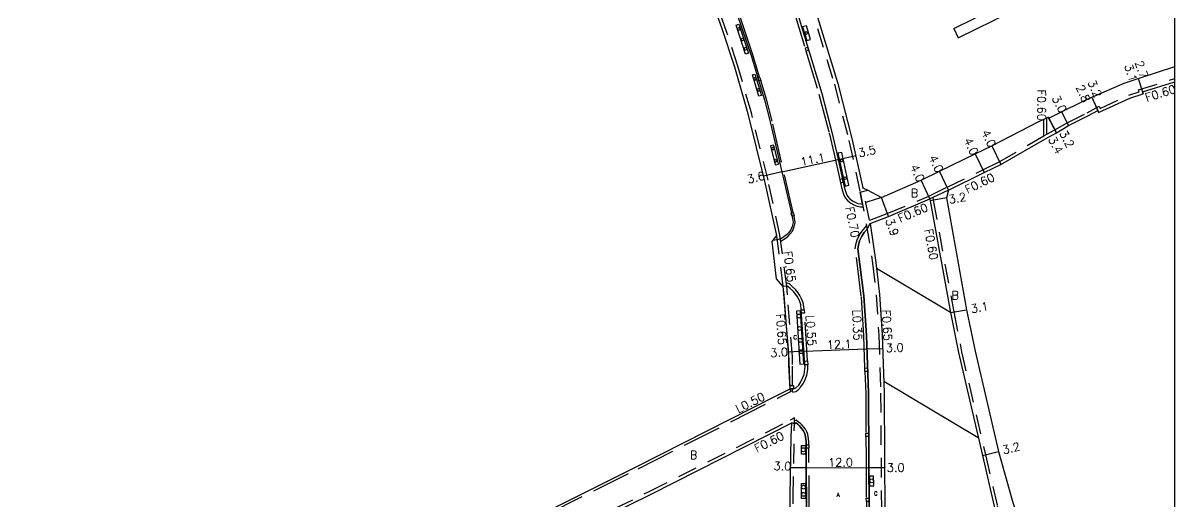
# Model space of a CAD drawing. Header units: metres. Extents: x -2400 to -1600, y -110400 to -109800.
# Drawn here: x -1821.9 to -1600, y -110243.6 to -110151.2 of the extents above; entities that cross this region are included whole.
import ezdxf

# ---------------------------------------------------------------- set-up
doc = ezdxf.new("R2010")
doc.units = ezdxf.units.M
doc.header["$LTSCALE"] = 2.5
doc.linetypes.add('22320', pattern=[2.5, 1.5, -1])
doc.linetypes.add('22330', pattern=[4, 3, -1])
doc.layers.get('0').update_dxf_attribs({"color": 150, "lineweight": 30})
for name, color, linetype in [('2101000', 175, 'Continuous'), ('2101001', 1, 'Continuous'), ('2102000', 4, 'Continuous'), ('2102001', 191, 'Continuous'), ('2213000', 3, 'Continuous'), ('2227000', 1, 'Continuous'), ('2232000', 120, '22320'), ('2233000', 120, '22330'), ('2235000', 13, 'Continuous'), ('2236100', 7, 'Continuous'), ('2238000', 3, 'Continuous'), ('2239000', 3, 'Continuous'), ('6131000', 11, 'Continuous'), ('9107000', 139, 'Continuous'), ('9201100', 215, 'Continuous'), ('9201500', 222, 'Continuous'), ('9202100', 82, 'Continuous'), ('9203500', 155, 'Continuous'), ('999', 7, 'Continuous')]:
    doc.layers.add(name, color=color, linetype=linetype)
doc.styles.add('Dm_Anotation', font='txt.shx', dxfattribs={"bigfont": 'pscdm.shx'})

# ---------------------------------------------------------------- blocks, each defined once
blk = doc.blocks.new('223900')
blk.add_lwpolyline([(-0.22, -0.37), (-0.44, -0.3), (-0.47, -0.27), (-0.48, -0.24), (-0.44, 0.01), (-0.48, 0.23), (-0.47, 0.27), (-0.45, 0.29), (-0.21, 0.38), (-0.04, 0.53), (0, 0.54), (0.03, 0.53), (0.22, 0.37), (0.44, 0.3), (0.47, 0.27), (0.48, 0.24), (0.44, -0.01), (0.48, -0.23), (0.47, -0.27), (0.45, -0.29), (0.21, -0.38), (0.04, -0.53), (0, -0.54), (-0.03, -0.53)], close=True)
blk = doc.blocks.new('223800')
at = {"color": 0}
blk.add_circle((0, 0), 0.75, dxfattribs=at)

msp = doc.modelspace()

# ---------------------------------------------------------------- linework, layer by layer
at = {"layer": '2101000'}
for points in [[(-1677.57, -110193.38), (-1676.72, -110192.18), (-1679, -110181.69), (-1682.19, -110168.73), (-1684.79, -110159.73), (-1687.27, -110152.16), (-1692.29, -110138.12), (-1695.99, -110128.33), (-1700.06, -110118.02), (-1706.1, -110102.02), (-1714.14, -110080.58), (-1720.97, -110063.07), (-1723.88, -110055.31), (-1730.7, -110037.15), (-1733.4, -110030.24)], [(-1703.2, -110057.79), (-1698.06, -110072.14), (-1691.18, -110090.52), (-1688.09, -110098.52), (-1680.09, -110119.45), (-1677.34, -110126.49), (-1670.06, -110146.08), (-1664.92, -110162.86), (-1662.15, -110173.75), (-1660.11, -110183), (-1659.14, -110183.45)], [(-1659.14, -110183.45), (-1656.5, -110184.86), (-1648.9, -110181.53), (-1645.34, -110179.81), (-1638.46, -110176.45), (-1635.27, -110174.9), (-1626.2, -110170.19), (-1625.27, -110169.76), (-1624.67, -110169.49), (-1624.41, -110169.37), (-1624.32, -110169.55), (-1621.88, -110168.35), (-1617.83, -110166.36), (-1615.99, -110165.55), (-1609.78, -110162.82), (-1607.09, -110161.93), (-1600, -110159.59)], [(-1643.64, -110183.43), (-1636.76, -110180.07), (-1633.57, -110178.52), (-1624.64, -110173.35), (-1622.83, -110172.38), (-1620.48, -110171), (-1616.67, -110169.07), (-1614.87, -110168.11), (-1614.7, -110168.48), (-1608.67, -110165.72), (-1606.11, -110164.87), (-1606.24, -110164.49), (-1600, -110162.57)], [(-1658.73, -110189.85), (-1655.19, -110188.54), (-1647.2, -110185.15)], [(-1647.2, -110185.15), (-1647.14, -110185.49), (-1643.21, -110207.04), (-1641.68, -110214.72), (-1637.09, -110234.59), (-1634.83, -110244.4), (-1633.64, -110250.99), (-1632.01, -110260.02), (-1630.88, -110266.31), (-1630.7, -110268.47), (-1629.48, -110283.21), (-1629.4, -110284.04)], [(-1643.64, -110183.43), (-1643.99, -110184.92), (-1640.16, -110206.51), (-1638.51, -110214.51), (-1633.99, -110233.81), (-1631.36, -110243.24), (-1629.24, -110250.04), (-1630.12, -110250.23), (-1628.08, -110259.25), (-1627.1, -110265.88), (-1626.91, -110268.13), (-1625.59, -110282.88)], [(-1658.73, -110189.85), (-1657.59, -110197.42), (-1656.9, -110203.57), (-1656.42, -110211.36), (-1656.04, -110222.55), (-1655.97, -110235.09), (-1655.9, -110245.32), (-1655.89, -110262.45), (-1655.62, -110283.9)], [(-1657.47, -110198.49), (-1643.22, -110206.99)], [(-1674.12, -110221.76), (-1674.35, -110217.08), (-1674.35, -110215.57), (-1675.29, -110203.68), (-1675.45, -110202.02), (-1676.75, -110200.56)], [(-1881.45, -110325.27), (-1863.33, -110315.73), (-1826.3, -110297.52), (-1817.26, -110293.11), (-1787.57, -110278.66), (-1766.89, -110268.23), (-1758.25, -110263.94), (-1740.37, -110255.06), (-1726.94, -110248.35), (-1721.12, -110245.44), (-1703.64, -110236.71), (-1676.53, -110222.98), (-1674.12, -110221.76)], [(-1718.48, -110250.72), (-1700.89, -110242.04), (-1673.82, -110228.33)], [(-1673.87, -110295.93), (-1673.85, -110293.16), (-1673.81, -110281.8), (-1674.01, -110262.71), (-1674.13, -110242.38), (-1673.91, -110230.98), (-1673.82, -110228.33)]]:
    msp.add_lwpolyline(points, dxfattribs=at)
at = {"layer": '2101000', "flags": 128}
msp.add_lwpolyline([(-1656.11, -110220.26), (-1637.89, -110231.13)], dxfattribs=at)
at = {"layer": '2101001'}
msp.add_lwpolyline([(-1676.75, -110200.56), (-1677.57, -110193.38)], dxfattribs=at)
at = {"layer": '2102000'}
for points in [[(-1642.62, -110152.27), (-1615.44, -110138.88), (-1606.69, -110134.06)], [(-1641.74, -110154.07), (-1614.51, -110140.65), (-1605.73, -110135.81)]]:
    msp.add_lwpolyline(points, dxfattribs=at)
at = {"layer": '2102001'}
msp.add_lwpolyline([(-1642.62, -110152.27), (-1641.74, -110154.07)], dxfattribs=at)
at = {"layer": '2213000'}
for points in [[(-1685.27, -110146.69), (-1681.66, -110157.46), (-1679.09, -110166.01), (-1677.95, -110170.26), (-1673.96, -110187.6), (-1673.65, -110188.94), (-1673.57, -110189.69), (-1673.71, -110190.43), (-1674, -110191.12), (-1674.47, -110191.67), (-1674.82, -110192.08), (-1675.31, -110192.44), (-1675.98, -110192.87)], [(-1673.02, -110148.31), (-1668.05, -110164.83), (-1666.07, -110172.28), (-1665.1, -110176.38), (-1663.7, -110182.81), (-1663.55, -110183.46), (-1663.36, -110184.02), (-1663.06, -110184.61), (-1662.7, -110185.07), (-1662.14, -110185.52), (-1661.63, -110185.79), (-1661.1, -110186), (-1660.5, -110186.11), (-1660.19, -110186.12)], [(-1656.5, -110184.86), (-1659.35, -110185.79), (-1659.55, -110185.8)], [(-1659.29, -110190.99), (-1659.86, -110191.64), (-1660.32, -110192.33), (-1660.75, -110193.22), (-1660.96, -110194.04), (-1661.07, -110194.78), (-1659.91, -110203.83), (-1659.44, -110211.5), (-1659.05, -110222.61), (-1658.99, -110235.11), (-1658.92, -110245.33), (-1658.91, -110262.47), (-1658.74, -110282.89), (-1658.62, -110283.74), (-1658.48, -110284.35), (-1658.3, -110284.97), (-1658.05, -110285.63), (-1657.72, -110286.3), (-1657.26, -110286.95), (-1656.71, -110287.58), (-1656.1, -110288.08), (-1655.63, -110288.45)], [(-1673.5, -110221.75), (-1673.01, -110221.59), (-1672.47, -110221.03), (-1672.06, -110220.38), (-1671.67, -110219.59), (-1671.45, -110218.96), (-1671.29, -110217.99), (-1671.26, -110217.46), (-1671.27, -110217.12), (-1671.97, -110206.46), (-1672.08, -110205.55), (-1672.2, -110205.14), (-1672.41, -110204.61), (-1672.72, -110204.03), (-1673.05, -110203.55), (-1673.5, -110202.98), (-1674.1, -110202.41), (-1674.58, -110202), (-1674.65, -110201.97), (-1674.73, -110201.95), (-1674.79, -110201.95)], [(-1673.31, -110228.5), (-1672.96, -110228.33), (-1672.64, -110228.59), (-1672.35, -110228.9), (-1672.11, -110229.15), (-1671.86, -110229.45), (-1671.6, -110229.8), (-1671.35, -110230.25), (-1671.22, -110230.65), (-1671.14, -110231.04), (-1671.03, -110231.91), (-1670.96, -110249.29), (-1670.87, -110270.08), (-1670.76, -110289.73), (-1670.75, -110291.28), (-1670.85, -110292.3), (-1671.09, -110293.46), (-1671.63, -110294.55), (-1672.42, -110295.59), (-1672.77, -110295.88), (-1672.9, -110295.94), (-1672.99, -110295.94), (-1673.05, -110295.94)]]:
    msp.add_lwpolyline(points, dxfattribs=at)
at = {"layer": '2227000'}
for points in [[(-1661.07, -110194.78), (-1659.91, -110203.83), (-1659.53, -110209.96)], [(-1671.27, -110217.12), (-1671.97, -110206.46)], [(-1659.22, -110217.73), (-1659.16, -110219.58)], [(-1671.01, -110234.98), (-1671.03, -110231.91)], [(-1658.97, -110238.11), (-1658.95, -110241.19)], [(-1670.98, -110243.41), (-1671, -110239.21)]]:
    msp.add_lwpolyline(points, dxfattribs=at)
at = {"layer": '2232000'}
for points in [[(-1673.65, -110221.11), (-1673.69, -110217.07), (-1673.69, -110215.55), (-1674.63, -110203.62), (-1674.79, -110201.95), (-1676.08, -110192.1), (-1678.39, -110181.55), (-1681.59, -110168.56), (-1684.19, -110159.54), (-1686.68, -110151.96), (-1691.7, -110137.9), (-1695.41, -110128.1), (-1699.47, -110117.8), (-1705.51, -110101.8), (-1713.56, -110080.35), (-1720.38, -110062.84), (-1723.3, -110055.09), (-1730.12, -110036.92), (-1732.82, -110030.09), (-1733.92, -110029.65)], [(-1670.71, -110146.3), (-1665.58, -110163.04), (-1662.81, -110173.9), (-1660.63, -110183.85), (-1659.46, -110189.94), (-1658.24, -110197.51), (-1657.55, -110203.63), (-1657.07, -110211.39), (-1656.69, -110222.56), (-1656.62, -110235.1), (-1656.55, -110245.32), (-1656.54, -110262.46), (-1656.35, -110284.09), (-1656.44, -110286.72)], [(-1643.9, -110182.89), (-1637.02, -110179.53), (-1633.85, -110177.99), (-1625.26, -110173.01), (-1624.66, -110172.68), (-1623.12, -110171.85), (-1620.77, -110170.47), (-1616.94, -110168.54), (-1614.58, -110167.28), (-1614.4, -110167.68), (-1608.89, -110165.16), (-1606.87, -110164.49), (-1607, -110164.1), (-1600, -110161.94)], [(-1625.26, -110173.01), (-1625.27, -110169.76)], [(-1624.66, -110172.68), (-1624.67, -110169.49)], [(-1658.85, -110189.26), (-1660.11, -110183)], [(-1647.44, -110184.6), (-1643.9, -110182.89)], [(-1658.77, -110189.23), (-1655.42, -110187.98), (-1647.44, -110184.6)], [(-1643.64, -110183.43), (-1646.64, -110184.88), (-1647.2, -110185.15)], [(-1646.64, -110184.88), (-1646.55, -110185.39), (-1642.62, -110206.93), (-1641.1, -110214.6), (-1636.51, -110234.46), (-1634.24, -110244.28), (-1633.05, -110250.88), (-1631.42, -110259.91), (-1630.28, -110266.23), (-1630.1, -110268.42), (-1628.88, -110283.15), (-1628.81, -110283.99)], [(-1658.77, -110189.23), (-1658.85, -110189.26)], [(-1675.45, -110202.02), (-1676.72, -110192.18)], [(-1674.09, -110222.31), (-1673.64, -110222.08), (-1673.64, -110221.75)], [(-1673.28, -110295.86), (-1673.26, -110293.16), (-1673.21, -110281.8), (-1673.41, -110262.7), (-1673.53, -110242.37), (-1673.31, -110228.5), (-1673.26, -110227.34), (-1674.09, -110227.8)], [(-1719.03, -110250.32), (-1701.16, -110241.5), (-1674.09, -110227.8)]]:
    msp.add_lwpolyline(points, dxfattribs=at)
at = {"layer": '2233000'}
for points in [[(-1679.09, -110133.22), (-1678.83, -110133.9), (-1675.6, -110142.72), (-1673.53, -110148.48), (-1671.24, -110156.09)], [(-1680, -110161.64), (-1681.29, -110157.35), (-1684.9, -110146.56), (-1688.23, -110137.43), (-1688.35, -110137.1)], [(-1671.08, -110156.61), (-1668.57, -110164.97), (-1666.59, -110172.41), (-1665.62, -110176.5), (-1664.56, -110181.39)], [(-1673.52, -110187.78), (-1677.57, -110170.17), (-1678.71, -110165.9), (-1679.8, -110162.29)], [(-1664.42, -110182.02), (-1664.22, -110182.93), (-1664.07, -110183.61), (-1663.86, -110184.23), (-1663.51, -110184.9), (-1663.08, -110185.45), (-1662.44, -110185.97), (-1661.85, -110186.28), (-1661.24, -110186.52), (-1660.56, -110186.64), (-1660.09, -110186.66)], [(-1675.92, -110193.3), (-1675.08, -110192.77), (-1674.56, -110192.36), (-1674.17, -110191.92), (-1673.66, -110191.33), (-1673.33, -110190.54), (-1673.17, -110189.7), (-1673.26, -110188.87), (-1673.37, -110188.4)], [(-1659.73, -110217.75), (-1659.94, -110211.52), (-1660.42, -110203.88), (-1661.59, -110194.76), (-1661.46, -110193.93), (-1661.23, -110193.04), (-1660.76, -110192.08), (-1660.27, -110191.33), (-1659.39, -110190.34)], [(-1671.42, -110206.49), (-1671.54, -110205.44), (-1671.68, -110204.97), (-1671.91, -110204.38), (-1672.25, -110203.75), (-1672.61, -110203.22), (-1673.1, -110202.61), (-1673.73, -110202), (-1674.28, -110201.53), (-1674.48, -110201.44), (-1674.69, -110201.4), (-1674.87, -110201.41)], [(-1670.76, -110216.37), (-1671.37, -110207.15)], [(-1673.63, -110222.41), (-1673.05, -110222.25), (-1672.63, -110221.98), (-1672.04, -110221.37), (-1671.58, -110220.65), (-1671.17, -110219.8), (-1670.92, -110219.1), (-1670.74, -110218.05), (-1670.71, -110217.46), (-1670.72, -110217.1)], [(-1659.71, -110218.44), (-1659.56, -110222.62), (-1659.52, -110230.33)], [(-1758.04, -110264.39), (-1740.15, -110255.51), (-1726.72, -110248.8), (-1720.9, -110245.89), (-1703.42, -110237.15), (-1676.31, -110223.43), (-1674.09, -110222.31)], [(-1674.12, -110221.76), (-1674.09, -110222.31)], [(-1673.63, -110222.41), (-1673.64, -110222.08)], [(-1670.51, -110232.52), (-1670.51, -110231.88), (-1670.63, -110230.96), (-1670.72, -110230.51), (-1670.88, -110230.04), (-1671.17, -110229.52), (-1671.47, -110229.11), (-1671.79, -110228.74), (-1672.1, -110228.45), (-1672.5, -110228.15), (-1672.98, -110227.76), (-1673.28, -110227.91)], [(-1659.52, -110230.95), (-1659.49, -110235.11), (-1659.45, -110242.8)], [(-1670.46, -110245.98), (-1670.51, -110233.21)], [(-1659.44, -110243.46), (-1659.43, -110245.33), (-1659.42, -110256.96)]]:
    msp.add_lwpolyline(points, dxfattribs=at)
at = {"layer": '2235000'}
for points in [[(-1670.73, -110155.93), (-1671.24, -110156.09), (-1671.08, -110156.61), (-1670.57, -110156.45)], [(-1679.8, -110162.29), (-1680.18, -110162.4), (-1680.37, -110161.75), (-1680, -110161.64)], [(-1664.03, -110181.28), (-1664.56, -110181.39), (-1664.42, -110182.02), (-1663.9, -110181.9)], [(-1673.9, -110187.87), (-1673.52, -110187.78), (-1673.37, -110188.4), (-1673.75, -110188.48)], [(-1671.97, -110206.52), (-1671.42, -110206.49), (-1671.37, -110207.15), (-1671.92, -110207.19)], [(-1671.32, -110216.39), (-1670.76, -110216.37), (-1670.72, -110217.1), (-1671.27, -110217.12)], [(-1659.22, -110217.73), (-1659.2, -110218.42), (-1659.71, -110218.44), (-1659.73, -110217.75)], [(-1674.15, -110221.12), (-1673.5, -110221.11), (-1673.5, -110221.75), (-1674.12, -110221.76)], [(-1659.01, -110230.33), (-1659.01, -110230.95), (-1659.52, -110230.95), (-1659.52, -110230.33)], [(-1671.02, -110232.52), (-1670.51, -110232.52), (-1670.51, -110233.21), (-1671.02, -110233.21)], [(-1658.94, -110242.8), (-1658.93, -110243.45), (-1659.44, -110243.46), (-1659.45, -110242.8)]]:
    msp.add_lwpolyline(points, close=True, dxfattribs=at)
at = {"layer": '2236100'}
for points in [[(-1682.15, -110157.02), (-1682.7, -110157.22), (-1684.53, -110151.66), (-1684, -110151.47)], [(-1671.73, -110151.98), (-1670.94, -110154.6), (-1670.21, -110154.38), (-1671, -110151.77)], [(-1679.67, -110165.21), (-1680.17, -110165.36), (-1681.36, -110161.24), (-1680.9, -110161.11)], [(-1677.24, -110174.78), (-1677.88, -110174.92), (-1677.03, -110178.6), (-1676.4, -110178.45)], [(-1664.93, -110176.34), (-1663.55, -110182.68), (-1662.81, -110182.52), (-1664.19, -110176.18)], [(-1672.13, -110206.7), (-1672.9, -110206.75), (-1672.29, -110216.98), (-1671.46, -110216.93)], [(-1671.19, -110234.32), (-1671.96, -110234.32), (-1671.96, -110232.67), (-1671.19, -110232.67)], [(-1658.84, -110238.58), (-1658.83, -110240.47), (-1658.01, -110240.45), (-1658.04, -110238.56)], [(-1671.15, -110242.88), (-1671.92, -110242.88), (-1671.94, -110239.99), (-1671.16, -110239.99)]]:
    msp.add_lwpolyline(points, close=True, dxfattribs=at)
at = {"layer": '6131000'}
msp.add_lwpolyline([(-1675.54, -110201.99), (-1674.43, -110214.96), (-1674.18, -110221.71)], dxfattribs=at)
at = {"layer": '9107000'}
for points in [[(-1685.27, -110146.69), (-1681.66, -110157.46), (-1679.09, -110166.01), (-1677.95, -110170.26), (-1673.96, -110187.6), (-1673.65, -110188.94), (-1673.57, -110189.69), (-1673.71, -110190.43), (-1674, -110191.12), (-1674.47, -110191.67), (-1674.82, -110192.08), (-1675.31, -110192.44), (-1675.98, -110192.87), (-1677.43, -110193.18)], [(-1673.02, -110148.31), (-1668.05, -110164.83), (-1666.07, -110172.28), (-1665.1, -110176.38), (-1663.7, -110182.81), (-1663.55, -110183.46), (-1663.36, -110184.02), (-1663.06, -110184.61), (-1662.7, -110185.07), (-1662.14, -110185.52), (-1661.63, -110185.79), (-1661.1, -110186), (-1660.5, -110186.11), (-1660.19, -110186.12), (-1660.63, -110183.85), (-1659.14, -110183.45)], [(-1655.63, -110288.45), (-1656.1, -110288.08), (-1656.71, -110287.58), (-1657.26, -110286.95), (-1657.72, -110286.3), (-1658.05, -110285.63), (-1658.3, -110284.97), (-1658.48, -110284.35), (-1658.62, -110283.74), (-1658.74, -110282.89), (-1658.91, -110262.47), (-1658.92, -110245.33), (-1658.99, -110235.11), (-1659.05, -110222.61), (-1659.44, -110211.5), (-1659.91, -110203.83), (-1661.07, -110194.78), (-1660.96, -110194.04), (-1660.75, -110193.22), (-1660.32, -110192.33), (-1659.86, -110191.64), (-1659.29, -110190.99), (-1658.73, -110189.85)], [(-1674.12, -110221.76), (-1673.81, -110221.76), (-1673.5, -110221.75), (-1673.01, -110221.59), (-1672.47, -110221.03), (-1672.06, -110220.38), (-1671.67, -110219.59), (-1671.45, -110218.96), (-1671.29, -110217.99), (-1671.26, -110217.46), (-1671.27, -110217.12), (-1671.97, -110206.46), (-1672.08, -110205.55), (-1672.2, -110205.14), (-1672.41, -110204.61), (-1672.72, -110204.03), (-1673.05, -110203.55), (-1673.5, -110202.98), (-1674.1, -110202.41), (-1674.58, -110202), (-1674.65, -110201.97), (-1674.73, -110201.95), (-1674.79, -110201.95), (-1675.45, -110202.02)], [(-1670.96, -110249.29), (-1671.03, -110231.91), (-1671.14, -110231.04), (-1671.22, -110230.65), (-1671.35, -110230.25), (-1671.6, -110229.8), (-1671.86, -110229.45), (-1672.11, -110229.15), (-1672.35, -110228.9), (-1672.64, -110228.59), (-1672.96, -110228.33), (-1673.31, -110228.5), (-1673.82, -110228.33)]]:
    msp.add_lwpolyline(points, dxfattribs=at)
at = {"layer": '9201100'}
for points in [[(-1607.09, -110161.93), (-1606.11, -110164.87)], [(-1607.09, -110161.93), (-1606.24, -110164.49)], [(-1615.99, -110165.55), (-1614.87, -110168.11)], [(-1615.99, -110165.55), (-1614.7, -110168.48)], [(-1622.83, -110172.38), (-1624.41, -110169.37)], [(-1624.32, -110169.55), (-1622.83, -110172.38)], [(-1621.88, -110168.35), (-1620.48, -110171)], [(-1638.46, -110176.45), (-1636.76, -110180.07)], [(-1635.27, -110174.9), (-1633.57, -110178.52)], [(-1643.64, -110183.43), (-1645.34, -110179.81)], [(-1647.2, -110185.15), (-1648.9, -110181.53)], [(-1655.19, -110188.54), (-1656.5, -110184.86)], [(-1643.99, -110184.92), (-1647.14, -110185.49)], [(-1643.21, -110207.04), (-1640.16, -110206.51)], [(-1637.09, -110234.59), (-1633.99, -110233.81)]]:
    msp.add_lwpolyline(points, dxfattribs=at)
at = {"layer": '9201100', "flags": 128}
for points in [[(-1675.73, -110179.9), (-1664.85, -110177.53)], [(-1664.85, -110177.53), (-1661.48, -110176.79)], [(-1675.73, -110179.9), (-1679.23, -110180.76)], [(-1671.45, -110214.47), (-1659.35, -110214.05)], [(-1659.35, -110214.05), (-1656.33, -110213.95)], [(-1671.45, -110214.47), (-1674.42, -110214.71)], [(-1671.01, -110237.01), (-1674.02, -110236.96)], [(-1671.01, -110237.01), (-1658.97, -110236.94)], [(-1658.97, -110236.94), (-1655.96, -110236.92)]]:
    msp.add_lwpolyline(points, dxfattribs=at)
at = {"layer": '999'}
msp.add_lwpolyline([(-2400, -110400), (-1600, -110400), (-1600, -109800), (-2400, -109800)], close=True, dxfattribs=at)

# ---------------------------------------------------------------- block references
at = {"layer": '2238000', "xscale": 0.5, "yscale": 0.5, "zscale": 0.5}
for p in [(-1672.44, -110207.73, 8.38), (-1672.3, -110210.12, 8.38), (-1672.16, -110212.4, 8.39), (-1672.02, -110214.59, 8.39), (-1671.58, -110233.49, 8.36), (-1671.55, -110240.71, 8.39), (-1658.41, -110239.49, 8.42), (-1671.53, -110242.1, 8.37)]:
    msp.add_blockref('223800', p, dxfattribs=at)
at = {"layer": '2239000', "xscale": 0.5, "yscale": 0.5, "zscale": 0.5}
for p in [(-1684, -110152.38, 8.38), (-1683.32, -110154.4, 8.35), (-1671.05, -110153.16, 8.31), (-1682.73, -110156.18, 8.38), (-1680.88, -110162.01, 8.33), (-1680.24, -110164.13, 8.36), (-1677.43, -110175.44, 8.33), (-1676.9, -110177.77, 8.36), (-1664.21, -110177.73, 8.25), (-1663.53, -110181.13, 8.23)]:
    msp.add_blockref('223900', p, dxfattribs=at)

# ---------------------------------------------------------------- texts
at = {"layer": '9201500', "style": 'Dm_Anotation'}
for s, rotation, p in [('2.7', 288.5283, (-1607.72, -110158.82)), ('3.1', 288.5283, (-1609.78, -110159.48)), ('3.2', 293.7393, (-1616.86, -110162.64)), ('3.0', 297.7498, (-1623.76, -110165.72)), ('2.8', 293.7393, (-1619.11, -110163.57)), ('3.2', 297.8559, (-1622.33, -110172.46)), ('4.0', 295.1821, (-1640.7, -110173.81)), ('4.0', 295.1821, (-1637.31, -110172.27)), ('3.4', 297.8559, (-1624.48, -110173.63)), ('11.1', 12.2953, (-1671.95, -110178.82)), ('3.5', 12.3829, (-1660.82, -110177.12)), ('4.0', 295.1821, (-1647.44, -110177.15)), ('3.6', 13.8019, (-1682.2, -110182.2)), ('4.0', 295.1821, (-1651.04, -110178.95)), ('3.2', 10.3955, (-1643.46, -110186.07)), ('3.9', 289.5506, (-1655.8, -110189.23)), ('3.1', 9.9279, (-1639.18, -110207.15)), ('3.0', 4.5162, (-1677.9, -110215.66)), ('12.1', 1.971, (-1667.05, -110214.07)), ('3.0', 1.9711, (-1655.66, -110214.69)), ('3.2', 14.0785, (-1633.02, -110234.39)), ('3.0', 358.9305, (-1677.33, -110237.39)), ('12.0', 0.3654, (-1666.81, -110236.74)), ('3.0', 0.3652, (-1655.49, -110237.75))]:
    msp.add_text(s, height=1.6, rotation=rotation, dxfattribs=at).set_placement(p)
at = {"layer": '9202100', "style": 'Dm_Anotation'}
for s, height, p in [('B', 1.6, (-1650.88, -110184.82)), ('B', 1.6, (-1643.06, -110204.51)), ('C', 0.75, (-1673.5, -110212.19, 8.4)), ('B', 1.6, (-1693.43, -110235.29)), ('A', 0.75, (-1665.19, -110242.57, 8.4)), ('C', 0.75, (-1657.95, -110242.31, 8.42))]:
    msp.add_text(s, height=height, dxfattribs=at).set_placement(p)
at = {"layer": '9203500', "style": 'Dm_Anotation'}
for s, rotation, p in [('F0.60', 17.1392, (-1605.44, -110166.41)), ('F0.60', 270.2913, (-1626.51, -110164.06)), ('F0.60', 26.0309, (-1639.98, -110184.16)), ('F0.70', 281.3871, (-1663.49, -110186.81)), ('F0.60', 23.1341, (-1652.95, -110189.73)), ('F0.60', 280.325, (-1648.27, -110191.07)), ('F0.65', 277.4242, (-1675.41, -110195.3)), ('F0.65', 274.5162, (-1676.86, -110207.33)), ('L0.35', 272.1886, (-1662.11, -110206.51)), ('F0.65', 273.5246, (-1656.47, -110206.53)), ('L0.55', 273.7378, (-1671.1, -110207.58)), ('L0.50', 26.8557, (-1684.12, -110226.47)), ('F0.60', 26.8557, (-1680.5, -110234.07))]:
    msp.add_text(s, height=1.6, rotation=rotation, dxfattribs=at).set_placement(p)

doc.saveas('drawing.dxf')
